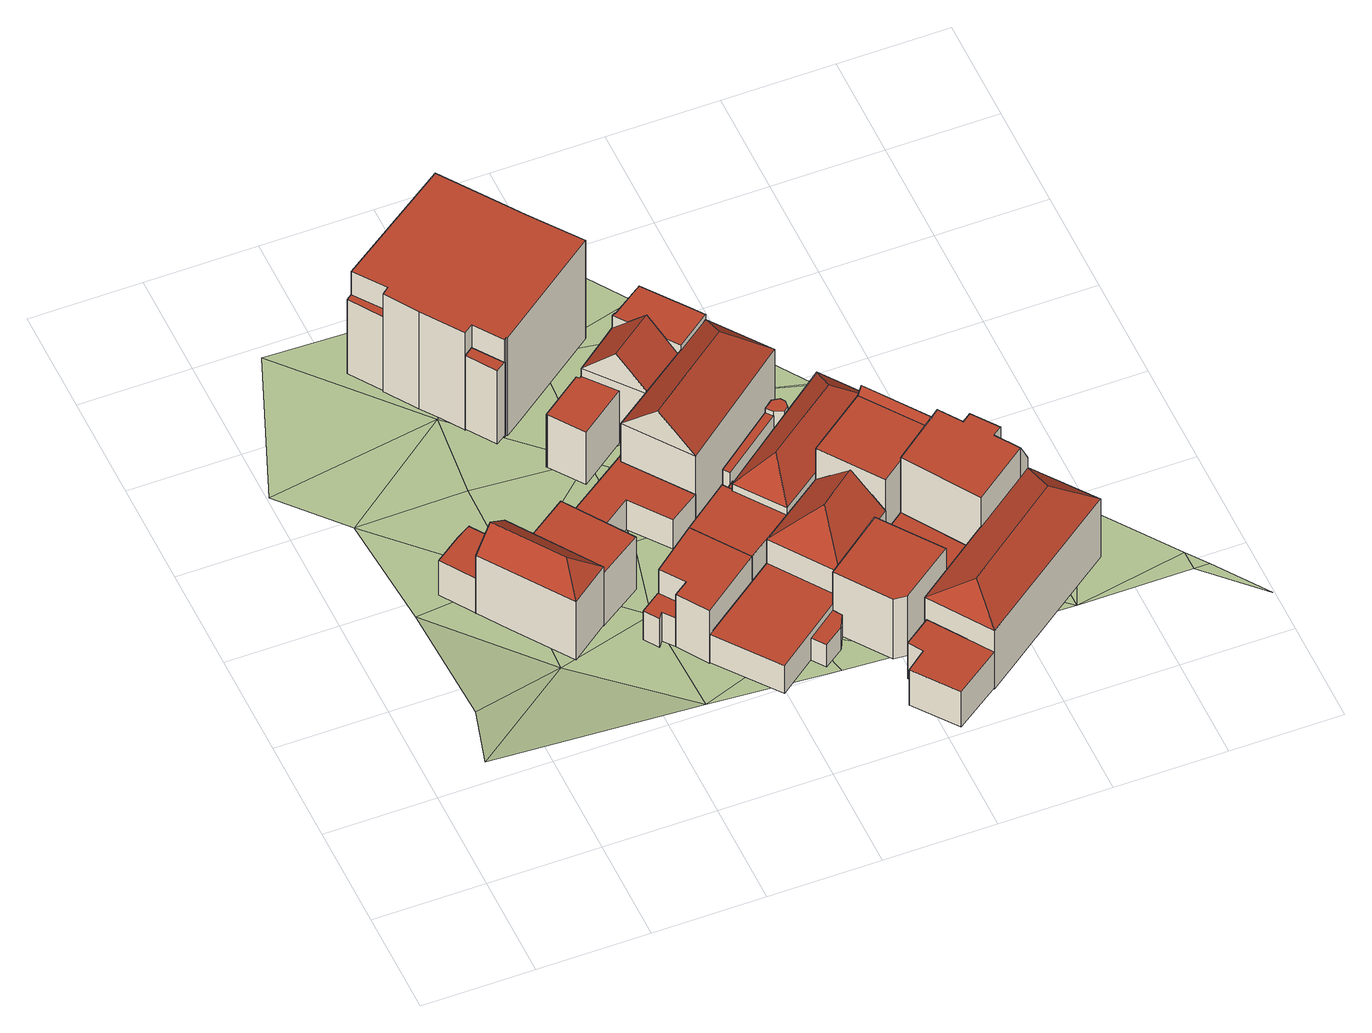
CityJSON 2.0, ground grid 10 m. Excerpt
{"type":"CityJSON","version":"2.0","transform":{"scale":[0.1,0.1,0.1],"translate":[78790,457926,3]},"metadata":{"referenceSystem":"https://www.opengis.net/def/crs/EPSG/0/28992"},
"CityObjects":{
"building1":{"type":"Building","children":["building1-1","building1-2"]},
"building1-1":{"type":"BuildingPart","attributes":{"RelativeEavesHeight":6.87,"AbsoluteEavesHeight":10.37,"RelativeRidgeHeight":8.76,"AbsoluteRidgeHeight":12.27,"roofType":"1130"},"parents":["building1"],"geometry":[{"type":"Solid","lod":"2","boundaries":[[[[0,1,2,3]],[[1,4,5,2]],[[4,6,7,5]],[[6,0,3,7]],[[4,1,8]],[[0,6,9]],[[1,0,9,8]],[[6,4,8,9]],[[3,2,5,7]]]],"semantics":{"surfaces":[{"type":"WallSurface"},{"type":"RoofSurface","Slope":49.18,"Direction":143.81},{"type":"RoofSurface","Slope":49.2,"Direction":55.46},{"type":"RoofSurface","Slope":49.2,"Direction":235.3},{"type":"GroundSurface"}],"values":[[0,0,0,0,1,0,2,3,4]]}}]},
"building1-2":{"type":"BuildingPart","attributes":{"RelativeEavesHeight":4.02,"AbsoluteEavesHeight":7.67,"RelativeRidgeHeight":4.02,"AbsoluteRidgeHeight":7.67,"roofType":"1000"},"parents":["building1"],"geometry":[{"type":"Solid","lod":"2","boundaries":[[[[10,11,12,13]],[[11,14,15,12]],[[14,16,17,15]],[[16,18,19,17]],[[18,20,21,19]],[[20,10,13,21]],[[20,18,16,14,11,10]],[[13,12,15,17,19,21]]]],"semantics":{"surfaces":[{"type":"WallSurface"},{"type":"RoofSurface","Slope":90,"Direction":0},{"type":"GroundSurface"}],"values":[[0,0,0,0,0,0,1,2]]}}]},
"building2":{"type":"Building","attributes":{"RelativeEavesHeight":6.16,"AbsoluteEavesHeight":9.56,"RelativeRidgeHeight":6.16,"AbsoluteRidgeHeight":9.56,"roofType":"1000"},"geometry":[{"type":"Solid","lod":"2","boundaries":[[[[22,23,24,25]],[[23,26,27,24]],[[26,28,29,27]],[[28,22,25,29]],[[28,26,23,22]],[[25,24,27,29]]]],"semantics":{"surfaces":[{"type":"WallSurface"},{"type":"RoofSurface","Slope":90,"Direction":89.33},{"type":"GroundSurface"}],"values":[[0,0,0,0,1,2]]}}]},
"building3":{"type":"Building","children":["building3-1","building3-2"]},
"building3-1":{"type":"BuildingPart","attributes":{"RelativeEavesHeight":6.19,"AbsoluteEavesHeight":9.6,"RelativeRidgeHeight":6.19,"AbsoluteRidgeHeight":9.6,"roofType":"1000"},"parents":["building3"],"geometry":[{"type":"Solid","lod":"2","boundaries":[[[[30,31,32,33]],[[31,34,35,32]],[[34,36,37,35]],[[36,38,39,37]],[[38,40,41,39]],[[40,30,33,41]],[[40,38,36,34,31,30]],[[33,32,35,37,39,41]]]],"semantics":{"surfaces":[{"type":"WallSurface"},{"type":"RoofSurface","Slope":90,"Direction":270},{"type":"GroundSurface"}],"values":[[0,0,0,0,0,0,1,2]]}}]},
"building3-2":{"type":"BuildingPart","attributes":{"RelativeEavesHeight":3.41,"AbsoluteEavesHeight":6.82,"RelativeRidgeHeight":3.41,"AbsoluteRidgeHeight":6.82,"roofType":"1000"},"parents":["building3"],"geometry":[{"type":"Solid","lod":"2","boundaries":[[[[42,43,37,39]],[[43,44,45,37]],[[44,46,47,45]],[[46,48,49,47]],[[48,50,51,49]],[[50,52,41,51]],[[52,42,39,41]],[[52,50,48,46,44,43,42]],[[39,37,45,47,49,51,41]]]],"semantics":{"surfaces":[{"type":"WallSurface"},{"type":"RoofSurface","Slope":90,"Direction":0},{"type":"GroundSurface"}],"values":[[0,0,0,0,0,0,0,1,2]]}}]},
"building4":{"type":"Building","children":["building4-1","building4-2","building4-3"]},
"building4-1":{"type":"BuildingPart","attributes":{"RelativeEavesHeight":8.78,"AbsoluteEavesHeight":12.44,"RelativeRidgeHeight":8.78,"AbsoluteRidgeHeight":12.44,"roofType":"1000"},"parents":["building4"],"geometry":[{"type":"Solid","lod":"2","boundaries":[[[[53,54,55,56]],[[54,57,58,55]],[[57,59,60,58]],[[59,53,56,60]],[[59,57,54,53]],[[56,55,58,60]]]],"semantics":{"surfaces":[{"type":"WallSurface"},{"type":"RoofSurface","Slope":90,"Direction":0},{"type":"GroundSurface"}],"values":[[0,0,0,0,1,2]]}}]},
"building4-2":{"type":"BuildingPart","attributes":{"RelativeEavesHeight":11.7,"AbsoluteEavesHeight":15.14,"RelativeRidgeHeight":11.7,"AbsoluteRidgeHeight":15.14,"roofType":"1000"},"parents":["building4"],"geometry":[{"type":"Solid","lod":"2","boundaries":[[[[61,62,63,64]],[[62,65,66,63]],[[65,67,68,66]],[[67,69,70,68]],[[69,71,72,70]],[[71,73,74,72]],[[73,75,76,74]],[[75,77,78,76]],[[77,79,80,78]],[[79,81,82,80]],[[81,83,84,82]],[[83,85,86,84]],[[85,61,64,86]],[[85,83,81,79,77,75,73,71,69,67,65,62,61]],[[64,63,66,68,70,72,74,76,78,80,82,84,86]]]],"semantics":{"surfaces":[{"type":"WallSurface"},{"type":"RoofSurface","Slope":90,"Direction":0},{"type":"GroundSurface"}],"values":[[0,0,0,0,0,0,0,0,0,0,0,0,0,1,2]]}}]},
"building4-3":{"type":"BuildingPart","attributes":{"RelativeEavesHeight":8.87,"AbsoluteEavesHeight":12.44,"RelativeRidgeHeight":8.87,"AbsoluteRidgeHeight":12.44,"roofType":"1000"},"parents":["building4"],"geometry":[{"type":"Solid","lod":"2","boundaries":[[[[87,88,89,90]],[[88,91,92,89]],[[91,93,94,92]],[[93,87,90,94]],[[93,91,88,87]],[[90,89,92,94]]]],"semantics":{"surfaces":[{"type":"WallSurface"},{"type":"RoofSurface","Slope":90,"Direction":0},{"type":"GroundSurface"}],"values":[[0,0,0,0,1,2]]}}]},
"building5":{"type":"Building","children":["building5-1","building5-2","building5-3","building5-4","building5-5"]},
"building5-1":{"type":"BuildingPart","attributes":{"RelativeEavesHeight":3.48,"AbsoluteEavesHeight":6.88,"RelativeRidgeHeight":3.48,"AbsoluteRidgeHeight":6.88,"roofType":"1000"},"parents":["building5"],"geometry":[{"type":"Solid","lod":"2","boundaries":[[[[95,96,97,29]],[[96,98,99,97]],[[98,100,101,99]],[[100,102,103,101]],[[102,104,105,103]],[[104,106,107,105]],[[106,108,109,107]],[[108,110,111,109]],[[110,112,113,111]],[[112,114,115,113]],[[114,116,117,115]],[[116,118,119,117]],[[118,95,29,119]],[[118,116,114,112,110,108,106,104,102,100,98,96,95]],[[29,97,99,101,103,105,107,109,111,113,115,117,119]]]],"semantics":{"surfaces":[{"type":"WallSurface"},{"type":"RoofSurface","Slope":90,"Direction":0},{"type":"GroundSurface"}],"values":[[0,0,0,0,0,0,0,0,0,0,0,0,0,1,2]]}}]},
"building5-2":{"type":"BuildingPart","attributes":{"RelativeEavesHeight":2.38,"AbsoluteEavesHeight":5.78,"RelativeRidgeHeight":2.38,"AbsoluteRidgeHeight":5.78,"roofType":"1000"},"parents":["building5"],"geometry":[{"type":"Solid","lod":"2","boundaries":[[[[120,121,122,117]],[[121,123,124,122]],[[123,125,119,124]],[[125,120,117,119]],[[125,123,121,120]],[[117,122,124,119]]]],"semantics":{"surfaces":[{"type":"WallSurface"},{"type":"RoofSurface","Slope":90,"Direction":0},{"type":"GroundSurface"}],"values":[[0,0,0,0,1,2]]}}]},
"building5-3":{"type":"BuildingPart","attributes":{"RelativeEavesHeight":8.04,"AbsoluteEavesHeight":11.45,"RelativeRidgeHeight":11.52,"AbsoluteRidgeHeight":14.92,"roofType":"1130"},"parents":["building5"],"geometry":[{"type":"Solid","lod":"2","boundaries":[[[[126,127,128,107]],[[127,129,130,128]],[[129,131,109,130]],[[131,126,107,109]],[[129,127,132]],[[126,131,133]],[[127,126,133,132]],[[131,129,132,133]],[[107,128,130,109]]]],"semantics":{"surfaces":[{"type":"WallSurface"},{"type":"RoofSurface","Slope":42.42,"Direction":53.15},{"type":"RoofSurface","Slope":43.94,"Direction":323.88},{"type":"RoofSurface","Slope":43.93,"Direction":142.44},{"type":"GroundSurface"}],"values":[[0,0,0,0,1,0,2,3,4]]}}]},
"building5-4":{"type":"BuildingPart","attributes":{"RelativeEavesHeight":2.74,"AbsoluteEavesHeight":6.13,"RelativeRidgeHeight":2.74,"AbsoluteRidgeHeight":6.13,"roofType":"1000"},"parents":["building5"],"geometry":[{"type":"Solid","lod":"2","boundaries":[[[[134,135,136,137]],[[135,138,139,136]],[[138,140,141,139]],[[140,142,143,141]],[[142,144,145,143]],[[144,146,147,145]],[[146,134,137,147]],[[146,144,142,140,138,135,134]],[[137,136,139,141,143,145,147]]]],"semantics":{"surfaces":[{"type":"WallSurface"},{"type":"RoofSurface","Slope":90,"Direction":0},{"type":"GroundSurface"}],"values":[[0,0,0,0,0,0,0,1,2]]}}]},
"building5-5":{"type":"BuildingPart","attributes":{"RelativeEavesHeight":2.23,"AbsoluteEavesHeight":5.63,"RelativeRidgeHeight":2.23,"AbsoluteRidgeHeight":5.63,"roofType":"1000"},"parents":["building5"],"geometry":[{"type":"Solid","lod":"2","boundaries":[[[[148,149,150,145]],[[149,151,152,150]],[[151,153,147,152]],[[153,148,145,147]],[[153,151,149,148]],[[145,150,152,147]]]],"semantics":{"surfaces":[{"type":"WallSurface"},{"type":"RoofSurface","Slope":90,"Direction":0},{"type":"GroundSurface"}],"values":[[0,0,0,0,1,2]]}}]},
"building6":{"type":"Building","children":["building6-1","building6-2","building6-3"]},
"building6-1":{"type":"BuildingPart","attributes":{"RelativeEavesHeight":8.55,"AbsoluteEavesHeight":11.97,"RelativeRidgeHeight":8.55,"AbsoluteRidgeHeight":11.97,"roofType":"1000"},"parents":["building6"],"geometry":[{"type":"Solid","lod":"2","boundaries":[[[[154,155,156,157]],[[155,158,159,156]],[[158,160,161,159]],[[160,162,163,161]],[[162,164,165,163]],[[164,166,128,165]],[[166,167,168,128]],[[167,154,157,168]],[[167,166,164,162,160,158,155,154]],[[157,156,159,161,163,165,128,168]]]],"semantics":{"surfaces":[{"type":"WallSurface"},{"type":"RoofSurface","Slope":90,"Direction":0},{"type":"GroundSurface"}],"values":[[0,0,0,0,0,0,0,0,1,2]]}}]},
"building6-2":{"type":"BuildingPart","attributes":{"RelativeEavesHeight":7.11,"AbsoluteEavesHeight":10.57,"RelativeRidgeHeight":10.36,"AbsoluteRidgeHeight":13.83,"roofType":"1030"},"parents":["building6"],"geometry":[{"type":"Solid","lod":"2","boundaries":[[[[169,170,171,172]],[[170,173,174,171]],[[173,175,176,174]],[[175,169,172,176]],[[173,170,177]],[[169,175,178]],[[170,169,178,177]],[[175,173,177,178]],[[172,171,174,176]]]],"semantics":{"surfaces":[{"type":"WallSurface"},{"type":"RoofSurface","Slope":43.67,"Direction":143.97},{"type":"RoofSurface","Slope":43.69,"Direction":323.07},{"type":"GroundSurface"}],"values":[[0,0,0,0,0,0,1,2,3]]}}]},
"building6-3":{"type":"BuildingPart","attributes":{"RelativeEavesHeight":6.15,"AbsoluteEavesHeight":9.67,"RelativeRidgeHeight":6.15,"AbsoluteRidgeHeight":9.67,"roofType":"1000"},"parents":["building6"],"geometry":[{"type":"Solid","lod":"2","boundaries":[[[[179,180,181,182]],[[180,183,184,181]],[[183,185,186,184]],[[185,187,188,186]],[[187,189,190,188]],[[189,191,174,190]],[[191,179,182,174]],[[191,189,187,185,183,180,179]],[[182,181,184,186,188,190,174]]]],"semantics":{"surfaces":[{"type":"WallSurface"},{"type":"RoofSurface","Slope":90,"Direction":288.94},{"type":"GroundSurface"}],"values":[[0,0,0,0,0,0,0,1,2]]}}]},
"building7":{"type":"Building","children":["building7-1","building7-2","building7-3","building7-4"]},
"building7-1":{"type":"BuildingPart","attributes":{"RelativeEavesHeight":6.19,"AbsoluteEavesHeight":9.62,"RelativeRidgeHeight":9.2,"AbsoluteRidgeHeight":12.63,"roofType":"1130"},"parents":["building7"],"geometry":[{"type":"Solid","lod":"2","boundaries":[[[[192,193,194,195]],[[193,196,197,194]],[[196,198,199,197]],[[198,192,195,199]],[[196,193,200]],[[192,198,201]],[[193,192,201,200]],[[198,196,200,201]],[[195,194,197,199]]]],"semantics":{"surfaces":[{"type":"WallSurface"},{"type":"RoofSurface","Slope":47.72,"Direction":234.25},{"type":"RoofSurface","Slope":47.63,"Direction":143.06},{"type":"RoofSurface","Slope":47.63,"Direction":323.74},{"type":"GroundSurface"}],"values":[[0,0,0,0,1,0,2,3,4]]}}]},
"building7-2":{"type":"BuildingPart","attributes":{"RelativeEavesHeight":3.36,"AbsoluteEavesHeight":6.82,"RelativeRidgeHeight":3.36,"AbsoluteRidgeHeight":6.82,"roofType":"1000"},"parents":["building7"],"geometry":[{"type":"Solid","lod":"2","boundaries":[[[[202,203,204,205]],[[203,206,207,204]],[[206,208,209,207]],[[208,202,205,209]],[[208,206,203,202]],[[205,204,207,209]]]],"semantics":{"surfaces":[{"type":"WallSurface"},{"type":"RoofSurface","Slope":90,"Direction":0},{"type":"GroundSurface"}],"values":[[0,0,0,0,1,2]]}}]},
"building7-3":{"type":"BuildingPart","attributes":{"RelativeEavesHeight":9.91,"AbsoluteEavesHeight":13.32,"RelativeRidgeHeight":9.91,"AbsoluteRidgeHeight":13.32,"roofType":"1000"},"parents":["building7"],"geometry":[{"type":"Solid","lod":"2","boundaries":[[[[210,211,199,195]],[[211,212,213,199]],[[212,214,215,213]],[[214,210,195,215]],[[214,212,211,210]],[[195,199,213,215]]]],"semantics":{"surfaces":[{"type":"WallSurface"},{"type":"RoofSurface","Slope":90,"Direction":0},{"type":"GroundSurface"}],"values":[[0,0,0,0,1,2]]}}]},
"building7-4":{"type":"BuildingPart","attributes":{"RelativeEavesHeight":8.37,"AbsoluteEavesHeight":11.77,"RelativeRidgeHeight":10.63,"AbsoluteRidgeHeight":14.02,"roofType":"1030"},"parents":["building7"],"geometry":[{"type":"Solid","lod":"2","boundaries":[[[[214,212,213,215]],[[212,216,217,213]],[[216,218,219,217]],[[218,214,215,219]],[[216,212,220]],[[214,218,221]],[[212,214,221,220]],[[218,216,220,221]],[[215,213,217,219]]]],"semantics":{"surfaces":[{"type":"WallSurface"},{"type":"RoofSurface","Slope":32.99,"Direction":233.72},{"type":"RoofSurface","Slope":29.49,"Direction":54.16},{"type":"GroundSurface"}],"values":[[0,0,0,0,0,0,1,2,3]]}}]},
"building8":{"type":"Building","children":["building8-1","building8-2","building8-3","building8-4"]},
"building8-1":{"type":"BuildingPart","attributes":{"RelativeEavesHeight":2.74,"AbsoluteEavesHeight":6.13,"RelativeRidgeHeight":2.74,"AbsoluteRidgeHeight":6.13,"roofType":"1000"},"parents":["building8"],"geometry":[{"type":"Solid","lod":"2","boundaries":[[[[222,223,224,225]],[[223,226,227,224]],[[226,228,229,227]],[[228,222,225,229]],[[228,226,223,222]],[[225,224,227,229]]]],"semantics":{"surfaces":[{"type":"WallSurface"},{"type":"RoofSurface","Slope":90,"Direction":325.6},{"type":"GroundSurface"}],"values":[[0,0,0,0,1,2]]}}]},
"building8-2":{"type":"BuildingPart","attributes":{"RelativeEavesHeight":7.01,"AbsoluteEavesHeight":10.4,"RelativeRidgeHeight":9.65,"AbsoluteRidgeHeight":13.04,"roofType":"1040"},"parents":["building8"],"geometry":[{"type":"Solid","lod":"2","boundaries":[[[[230,231,229,232]],[[231,233,217,229]],[[233,234,235,217]],[[234,230,232,235]],[[233,231,236]],[[230,234,237]],[[231,230,237,236]],[[234,233,236,237]],[[232,229,217,235]]]],"semantics":{"surfaces":[{"type":"WallSurface"},{"type":"RoofSurface","Slope":44.99,"Direction":54.24},{"type":"RoofSurface","Slope":45,"Direction":233.1},{"type":"RoofSurface","Slope":44.99,"Direction":322.67},{"type":"RoofSurface","Slope":45,"Direction":143.72},{"type":"GroundSurface"}],"values":[[0,0,0,0,1,2,3,4,5]]}}]},
"building8-3":{"type":"BuildingPart","attributes":{"RelativeEavesHeight":6.19,"AbsoluteEavesHeight":9.6,"RelativeRidgeHeight":6.19,"AbsoluteRidgeHeight":9.6,"roofType":"1000"},"parents":["building8"],"geometry":[{"type":"Solid","lod":"2","boundaries":[[[[238,239,235,232]],[[239,31,32,235]],[[31,30,33,32]],[[30,240,241,33]],[[240,242,243,241]],[[242,238,232,243]],[[242,240,30,31,239,238]],[[232,235,32,33,241,243]]]],"semantics":{"surfaces":[{"type":"WallSurface"},{"type":"RoofSurface","Slope":90,"Direction":0},{"type":"GroundSurface"}],"values":[[0,0,0,0,0,0,1,2]]}}]},
"building8-4":{"type":"BuildingPart","attributes":{"RelativeEavesHeight":4.88,"AbsoluteEavesHeight":8.3,"RelativeRidgeHeight":4.88,"AbsoluteRidgeHeight":8.3,"roofType":"1000"},"parents":["building8"],"geometry":[{"type":"Solid","lod":"2","boundaries":[[[[244,245,246,241]],[[245,247,248,246]],[[247,249,243,248]],[[249,244,241,243]],[[249,247,245,244]],[[241,246,248,243]]]],"semantics":{"surfaces":[{"type":"WallSurface"},{"type":"RoofSurface","Slope":90,"Direction":0},{"type":"GroundSurface"}],"values":[[0,0,0,0,1,2]]}}]},
"building9":{"type":"Building","children":["building9-1","building9-2","building9-3","building9-4","building9-5","building9-6"]},
"building9-1":{"type":"BuildingPart","attributes":{"RelativeEavesHeight":2.56,"AbsoluteEavesHeight":6.06,"RelativeRidgeHeight":2.56,"AbsoluteRidgeHeight":6.06,"roofType":"1000"},"parents":["building9"],"geometry":[{"type":"Solid","lod":"2","boundaries":[[[[250,251,252,253]],[[251,254,255,252]],[[254,256,257,255]],[[256,258,259,257]],[[258,250,253,259]],[[258,256,254,251,250]],[[253,252,255,257,259]]]],"semantics":{"surfaces":[{"type":"WallSurface"},{"type":"RoofSurface","Slope":90,"Direction":0},{"type":"GroundSurface"}],"values":[[0,0,0,0,0,1,2]]}}]},
"building9-2":{"type":"BuildingPart","attributes":{"RelativeEavesHeight":3.73,"AbsoluteEavesHeight":7.17,"RelativeRidgeHeight":3.73,"AbsoluteRidgeHeight":7.17,"roofType":"1000"},"parents":["building9"],"geometry":[{"type":"Solid","lod":"2","boundaries":[[[[260,261,262,263]],[[261,264,265,262]],[[264,266,267,265]],[[266,260,263,267]],[[266,264,261,260]],[[263,262,265,267]]]],"semantics":{"surfaces":[{"type":"WallSurface"},{"type":"RoofSurface","Slope":90,"Direction":0},{"type":"GroundSurface"}],"values":[[0,0,0,0,1,2]]}}]},
"building9-3":{"type":"BuildingPart","attributes":{"RelativeEavesHeight":7.11,"AbsoluteEavesHeight":10.57,"RelativeRidgeHeight":7.11,"AbsoluteRidgeHeight":10.57,"roofType":"1000"},"parents":["building9"],"geometry":[{"type":"Solid","lod":"2","boundaries":[[[[268,269,270,271]],[[269,272,273,270]],[[272,274,259,273]],[[274,275,276,259]],[[275,268,271,276]],[[275,274,272,269,268]],[[271,270,273,259,276]]]],"semantics":{"surfaces":[{"type":"WallSurface"},{"type":"RoofSurface","Slope":90,"Direction":0},{"type":"GroundSurface"}],"values":[[0,0,0,0,0,1,2]]}}]},
"building9-4":{"type":"BuildingPart","attributes":{"RelativeEavesHeight":9.21,"AbsoluteEavesHeight":12.6,"RelativeRidgeHeight":10.31,"AbsoluteRidgeHeight":13.7,"roofType":"1010"},"parents":["building9"],"geometry":[{"type":"Solid","lod":"2","boundaries":[[[[277,278,279,280]],[[278,281,282,279]],[[281,283,284,282]],[[283,277,280,284]],[[283,281,278,277]],[[280,279,282,284]]]],"semantics":{"surfaces":[{"type":"WallSurface"},{"type":"RoofSurface","Slope":25.52,"Direction":54.67},{"type":"GroundSurface"}],"values":[[0,0,0,0,1,2]]}}]},
"building9-5":{"type":"BuildingPart","attributes":{"RelativeEavesHeight":10.31,"AbsoluteEavesHeight":13.7,"RelativeRidgeHeight":10.31,"AbsoluteRidgeHeight":13.7,"roofType":"1000"},"parents":["building9"],"geometry":[{"type":"Solid","lod":"2","boundaries":[[[[285,281,282,284]],[[281,278,279,282]],[[278,286,287,279]],[[286,288,263,287]],[[288,289,290,263]],[[289,291,292,290]],[[291,293,294,292]],[[293,285,284,294]],[[293,291,289,288,286,278,281,285]],[[284,282,279,287,263,290,292,294]]]],"semantics":{"surfaces":[{"type":"WallSurface"},{"type":"RoofSurface","Slope":90,"Direction":0},{"type":"GroundSurface"}],"values":[[0,0,0,0,0,0,0,0,1,2]]}}]},
"building9-6":{"type":"BuildingPart","attributes":{"RelativeEavesHeight":9.21,"AbsoluteEavesHeight":12.6,"RelativeRidgeHeight":10.3,"AbsoluteRidgeHeight":13.7,"roofType":"1010"},"parents":["building9"],"geometry":[{"type":"Solid","lod":"2","boundaries":[[[[291,289,290,292]],[[289,295,219,290]],[[295,296,294,219]],[[296,291,292,294]],[[296,295,289,291]],[[292,290,219,294]]]],"semantics":{"surfaces":[{"type":"WallSurface"},{"type":"RoofSurface","Slope":24.14,"Direction":54.37},{"type":"GroundSurface"}],"values":[[0,0,0,0,1,2]]}}]},
"building10":{"type":"Building","children":["building10-1","building10-2"]},
"building10-1":{"type":"BuildingPart","attributes":{"RelativeEavesHeight":6.9,"AbsoluteEavesHeight":10.3,"RelativeRidgeHeight":9.01,"AbsoluteRidgeHeight":12.4,"roofType":"1040"},"parents":["building10"],"geometry":[{"type":"Solid","lod":"2","boundaries":[[[[297,298,299,300]],[[298,301,302,299]],[[301,303,280,302]],[[303,297,300,280]],[[301,298,304]],[[297,303,305]],[[298,297,305,304]],[[303,301,304,305]],[[300,299,302,280]]]],"semantics":{"surfaces":[{"type":"WallSurface"},{"type":"RoofSurface","Slope":47.47,"Direction":236.31},{"type":"RoofSurface","Slope":49.55,"Direction":53.03},{"type":"RoofSurface","Slope":56.73,"Direction":143.53},{"type":"RoofSurface","Slope":58.22,"Direction":323.33},{"type":"GroundSurface"}],"values":[[0,0,0,0,1,2,3,4,5]]}}]},
"building10-2":{"type":"BuildingPart","attributes":{"RelativeEavesHeight":4.2,"AbsoluteEavesHeight":7.78,"RelativeRidgeHeight":4.2,"AbsoluteRidgeHeight":7.78,"roofType":"1000"},"parents":["building10"],"geometry":[{"type":"Solid","lod":"2","boundaries":[[[[306,307,308,309]],[[307,310,311,308]],[[310,312,313,311]],[[312,314,315,313]],[[314,316,317,315]],[[316,306,309,317]],[[316,314,312,310,307,306]],[[309,308,311,313,315,317]]]],"semantics":{"surfaces":[{"type":"WallSurface"},{"type":"RoofSurface","Slope":90,"Direction":0},{"type":"GroundSurface"}],"values":[[0,0,0,0,0,0,1,2]]}}]},
"terrain1":{"type":"TINRelief","geometry":[{"type":"CompositeSurface","lod":"2","boundaries":[[[318,319,320]],[[321,318,320]],[[322,321,323]],[[319,324,320]],[[321,320,323]],[[325,322,326]],[[327,325,326]],[[322,323,328]],[[322,328,326]],[[323,320,329]],[[320,324,329]],[[328,323,330]],[[323,329,331]],[[326,328,330]],[[323,331,330]],[[329,324,332]],[[327,326,333]],[[324,334,332]],[[331,329,335]],[[326,330,336]],[[329,332,335]],[[326,336,333]],[[330,331,335]],[[332,334,337]],[[336,330,338]],[[330,335,339]],[[336,340,333]],[[335,332,341]],[[332,337,341]],[[330,339,338]],[[342,340,336]],[[338,342,336]],[[339,335,343]],[[335,341,344]],[[338,339,345]],[[346,342,338]],[[341,337,347]],[[335,344,343]],[[338,345,346]],[[339,348,345]],[[339,349,348]],[[339,343,349]],[[343,344,350]],[[344,341,351]],[[349,343,350]],[[341,347,352]],[[344,353,350]],[[353,344,354]],[[341,352,351]],[[344,351,354]],[[352,347,355]],[[351,352,356]],[[356,352,355]],[[347,357,355]],[[347,358,357]],[[357,358,359]],[[358,360,359]]]}]}
},
"vertices":[
[141,295,74],[194,218,74],[194,218,5],[141,295,5],[159,192,74],[159,192,5],[105,269,74],[105,269,5],[164,223,93],[123,282,93],
[105,269,47],[85,298,47],[85,298,6],[105,269,6],[109,315,47],[109,315,6],[122,323,47],[122,323,6],[122,322,47],[122,322,6],[141,295,47],[141,295,6],
[233,244,66],[194,218,66],[194,218,4],[233,244,4],[154,276,66],[154,276,4],[193,303,66],[193,303,4],
[276,237,66],[310,189,66],[310,189,4],[276,237,4],[256,148,66],[256,148,4],[238,175,66],[238,175,4],[251,184,66],[251,184,4],[236,205,66],[236,205,4],
[251,184,38],[238,175,38],[230,185,38],[230,185,4],[226,179,38],[226,179,4],[217,192,38],[217,192,4],[235,205,38],[235,205,4],[236,205,38],
[191,428,94],[174,453,94],[174,453,7],[191,428,7],[182,459,94],[182,459,7],[200,434,94],[200,434,7],
[219,620,121],[251,575,121],[251,575,4],[219,620,4],[268,551,121],[268,551,4],[301,507,121],[301,507,4],[203,435,121],[203,435,4],[202,436,121],[202,436,4],[200,434,121],[200,434,4],[182,459,121],[182,459,4],[174,453,121],[174,453,4],[149,488,121],[149,488,4],[130,517,121],[130,517,4],[136,522,121],[136,522,4],[116,549,121],[116,549,4],
[136,522,94],[130,517,94],[130,517,6],[136,522,6],[111,545,94],[111,545,6],[116,549,94],[116,549,6],
[193,303,39],[205,310,39],[205,310,4],[273,357,39],[273,357,4],[270,362,39],[270,362,4],[285,373,39],[285,373,4],[291,366,39],[291,366,4],[263,346,39],[263,346,4],[304,290,39],[304,290,4],[277,272,39],[277,272,4],[251,306,39],[251,306,4],[224,287,39],[224,287,4],[225,286,39],[225,286,4],[211,276,39],[211,276,4],
[225,286,28],[238,266,28],[238,266,4],[224,256,28],[224,256,4],[211,276,28],
[263,346,84],[369,422,84],[369,422,4],[407,371,84],[407,371,4],[304,290,84],[362,377,119],[283,318,119],
[402,366,31],[409,365,31],[409,365,4],[402,366,4],[412,361,31],[412,361,4],[411,354,31],[411,354,4],[407,351,31],[407,351,4],[399,354,31],[399,354,4],[394,360,31],[394,360,4],
[399,354,26],[343,311,26],[343,311,4],[339,317,26],[339,317,4],[394,360,26],
[300,450,90],[303,452,90],[303,452,4],[300,450,4],[303,451,90],[303,451,4],[329,469,90],[329,469,4],[332,471,90],[332,471,4],[360,434,90],[360,434,4],[369,422,90],[338,399,90],[338,399,4],
[338,399,76],[299,372,76],[299,372,5],[338,399,5],[260,419,76],[260,419,5],[300,450,76],[300,450,5],[280,396,108],[319,425,108],
[282,393,67],[240,362,67],[240,362,5],[282,393,5],[219,391,67],[219,391,5],[218,392,67],[218,392,5],[256,420,67],[256,420,5],[258,418,67],[258,418,5],[260,419,67],
[427,192,66],[367,146,66],[367,146,4],[427,192,4],[328,201,66],[328,201,4],[389,245,66],[389,245,4],[374,193,96],[408,219,96],
[367,146,38],[298,94,38],[298,94,5],[367,146,5],[256,148,38],[256,148,5],[328,201,38],[328,201,5],
[427,192,103],[389,245,103],[442,284,103],[442,284,4],[480,232,103],[480,232,4],
[464,300,72],[464,300,4],[501,248,72],[501,248,4],[446,287,110],[484,235,110],
[360,289,31],[357,293,31],[357,293,4],[360,289,4],[429,348,31],[429,348,4],[432,344,31],[432,344,4],
[323,260,74],[432,344,74],[323,260,4],[464,300,74],[353,219,74],[353,219,4],[426,306,100],[359,256,100],
[323,260,66],[353,219,66],[318,269,66],[318,269,4],[324,261,66],[324,261,4],
[318,269,53],[332,280,53],[332,280,4],[338,272,53],[338,272,4],[324,261,53],
[364,132,31],[358,120,31],[358,120,5],[364,132,5],[340,107,31],[340,107,5],[331,119,31],[331,119,5],[359,140,31],[359,140,5],
[446,206,42],[482,150,42],[482,150,4],[446,206,4],[452,128,42],[452,128,4],[413,181,42],[413,181,4],
[452,128,76],[404,93,76],[404,93,5],[452,128,5],[392,94,76],[392,94,5],[359,140,76],[413,181,76],[413,181,5],
[547,185,85],[538,178,107],[538,178,4],[547,185,4],[524,199,107],[524,199,4],[532,205,85],[532,205,4],
[532,205,107],[488,141,107],[488,141,4],[446,206,107],[493,242,107],[493,242,4],[507,222,107],[507,222,4],[515,228,107],[515,228,4],
[501,248,85],[515,228,85],
[587,131,73],[454,34,73],[454,34,4],[587,131,4],[417,89,73],[417,89,4],[547,185,73],[455,74,94],[547,143,94],
[394,70,48],[418,87,48],[418,87,6],[394,70,6],[454,34,48],[454,34,6],[413,5,48],[413,5,6],[384,43,48],[384,43,6],[402,57,48],[402,57,6],
[62,168,10],[47,113,13],[144,188,6],[58,281,9],[51,390,7],[149,292,6],[235,107,6],[1,445,8],[157,470,8],[55,588,5],[150,392,6],[233,214,4],[251,385,5],[251,291,4],[339,145,5],[252,583,4],[349,98,6],[344,295,4],[258,504,5],[415,94,6],[352,490,4],[382,409,5],[326,566,5],[478,153,5],[351,530,4],[449,390,4],[462,301,4],[384,484,4],[380,490,4],[549,90,5],[412,445,5],[449,392,4],[451,390,4],[549,251,4],[549,191,4],[493,330,4],[519,294,4],[592,190,4],[572,219,4],[650,109,5],[650,90,5],[664,90,5],[698,42,5]
]}
